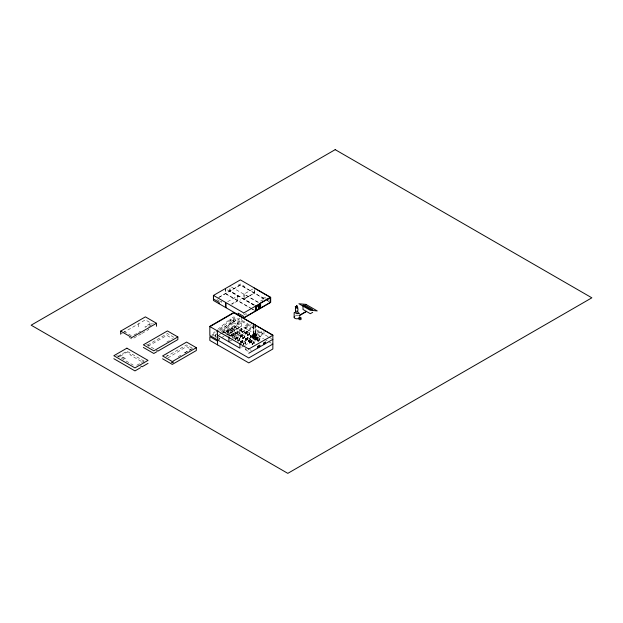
<?xml version="1.0" encoding="UTF-8"?>
<svg xmlns="http://www.w3.org/2000/svg" width="623" height="623" viewBox="0 0 623 623"><rect width="100%" height="100%" fill="white"/><g stroke="black" fill="none" stroke-linecap="round" stroke-linejoin="round"><path stroke-width="0.47" stroke-dasharray="3.12 2.34" d="M225.168 333.811L225.168 332.682L224.521 332.674L224.841 332.075L227.862 333.819L227.543 335.182M230.44 329.637L230.44 330.766L229.832 330.735L229.832 329.193L232.044 327.916L235.027 329.684L235.027 331.226L234.373 331.234L234.373 330.104M253.265 325.603L253.172 336.365L254.246 335.984M253.46 325.697L253.366 336.475L252.51 335.984L252.51 339.395L253.374 339.893L254.246 339.395L254.293 335.906M253.53 336.381L253.639 323.96M256.481 335.376L255.259 335.859M229.832 329.606L232.044 327.916M256.886 334.761L256.676 335.244M233.259 331.584L233.384 329.777L223.361 332.682M239.177 321.219L238.796 321.273M253.53 334.956L254.675 334.037A1.472 0.911 -4 0 1 256.45 334.107A1.472 0.911 -4 0 1 256.692 335.197L256.45 335.439M298.222 315.752L298.16 315.838A2.663 1.534 0 0 0 294.936 316.157M268.022 336.576L233.905 316.881L230.012 319.124L230.012 320.588L237.737 325.05L241.631 322.8L233.905 318.345L230.012 320.588L212.03 335.376L212.03 334.208L214.912 331.794M217.785 329.38L230.012 319.124L233.874 321.359L221.671 331.592M216.827 333.741L215.394 334.948L215.496 336.443L216.095 336.552M220.425 330.727L233.975 319.474L238.041 321.826L238.041 323.415L233.672 321.242L221.453 331.498M218.143 335.758L215.893 337.604L215.589 335.065L216.22 334.746M218.891 335.143L221.889 332.674M222.637 332.059L233.874 322.823M233.57 319.981L233.874 321.359L233.874 319.763M234.248 327.059L237.589 328.617L237.589 329.746L236.95 329.746L237.27 328.438M235.79 326.148L234.567 326.88L236.117 325.961L236.436 327.301L235.79 327.301L235.79 326.156L236.436 326.148M120.683 334.115L122.326 333.165M123.152 332.69L145.385 319.856L152.534 323.983M133.968 335.026L140.572 331.218M148.819 326.452L153.772 323.594M141.289 333.788L132.115 339.091L127.224 336.264M142.122 333.313L148.796 329.458L148.796 328.703M218.471 297.553L240.369 284.906L264.791 299.009M219.164 297.28L240.338 285.054L264.495 299.001L264.495 297.311L266.161 298.269M117.918 356.356L126.89 351.17L143.96 361.021M118.136 356.979L120.418 355.663L125.791 358.762L125.791 359.409L120.418 356.309L120.418 355.663M120.418 356.309L126.469 352.19L130.596 354.573L130.596 355.203L144.217 363.061M147.511 345.056L167.416 333.562L173.84 337.269M148.157 346.178L166.839 335.392L172.478 338.647M227.683 301.688L237.784 295.855L237.784 300.87L231.896 304.273M252.782 289.041L244.123 294.033L244.123 299.056L254.355 293.145L254.355 288.13M231.476 304.032L237.363 300.629L237.363 295.606M166.816 342.074L169.3 340.641M240.579 299.749L239.98 300.161M136.803 365.273L144.193 361.013M264.495 297.311L260.889 299.39L260.889 301.088L263.778 299.422M167.906 357.945L186.612 346.481L191.082 349.729M219.226 330.034L239.972 318.049M238.041 321.826L237.737 325.05M184.408 352.898L191.082 349.044M178.186 356.738L181.511 354.814M184.844 352.898L193.169 348.093M242.23 320.518L249.223 324.715M215.496 336.443L212.03 334.208M222.606 332.324L241.631 321.336M221.453 333.71L233.905 326.522L253.374 337.759L255.298 336.638L252.307 334.909L250.376 336.023M171.107 361.745L172.361 362.469L174.806 361.052M229.178 333.103L226.803 331.732L226.803 332.861L226.141 332.861L226.149 331.319L228.088 330.198L231.11 331.942L231.11 333.484L230.51 333.469L230.79 332.176M226.141 331.732L228.088 330.611L231.11 332.355L230.51 332.339M171.107 362.228L172.361 362.944L174.806 361.535M234.575 327.246L234.894 328.196L234.248 328.189L234.248 326.639L236.179 325.525L239.193 327.27L239.131 328.858L238.484 328.858L238.484 327.729L239.131 327.729L238.484 327.729M227.543 334.053L224.841 332.487M217.84 339.784L219.763 338.671L219.763 339.839L221.624 339.34M221.445 337.697L223.969 336.241M224.81 335.758L241.631 326.047L263.622 338.741M226.149 331.319L229.171 333.476L229.171 333.064M234.692 330.291L232.005 328.352M228.548 335.89L230.004 335.049L232.706 336.615L232.8 337.456L232.387 336.802M235.346 332.791L235.626 333.757L234.996 333.718L234.996 332.168L237.161 330.914L240.276 332.713L240.276 334.263L239.544 334.216L239.871 332.9L240.276 333.134L238.111 334.387L233.064 331.467L228.026 334.372L233.119 337.269L233.119 338.398L232.706 338.164M239.396 329.629L241.335 328.508L244.45 330.307L244.45 331.857L243.655 331.841L244.045 330.486L244.45 330.72L242.511 331.841L239.396 329.629L239.396 331.171L240.073 331.187L240.073 330.058L242.106 331.607L242.106 332.737L242.838 332.783L242.838 331.654M228.548 336.311L230.004 335.47M236.833 331.522L237.511 331.537L237.511 332.666L236.833 332.651L236.833 331.522L237.511 331.537M240.945 329.154L241.685 329.131L240.945 329.154L240.945 330.283L241.685 330.26M230.354 335.672L229.685 335.657M244.746 327.947L246.872 326.725L250.298 328.703L250.298 327.028L246.872 325.05L244.746 326.273L244.746 327.947L248.18 329.925L250.298 328.703M230.611 336.49L251.264 324.56M231.888 336.607L241.631 330.977L241.631 317.255M231.663 334.496L231.99 335.859L231.304 335.844L231.304 334.294L233.251 333.173L236.366 334.972L236.366 336.521L235.673 336.451L235.673 335.322L236.366 335.392L233.251 333.593L231.304 334.715L234.349 336.085M237.986 333.99L237.698 335.283L238.391 335.353L238.391 334.224L234.996 332.168M234.014 336.28L234.014 337.409L234.754 337.448L234.419 336.093M235.79 338.538L235.447 339.87L235.105 338.125L237.036 337.004L240.019 338.733L239.676 340.477L239.333 339.153L239.676 338.951L239.676 340.477M245.602 332.76L245.26 334.092L244.909 332.339L246.84 331.226L249.831 332.955L249.488 334.699L249.145 333.375M229.677 341.272L232.994 339.356M233.827 338.873L252.915 327.854L252.915 325.401M240.727 335.992L240.385 337.316L240.042 335.571L241.973 334.458L244.964 336.186L244.621 337.931L244.271 336.599M244.909 332.76L246.84 331.646L249.831 333.375L247.899 334.489M244.909 333.889L245.602 333.889M246.498 331.849L246.498 332.978L247.191 332.978L247.191 331.849M235.105 339.667L235.79 339.667M236.685 337.627L236.685 338.756L237.379 338.756L237.379 337.627M236.685 338.756L237.379 338.756M240.042 337.121L240.727 337.121M241.631 335.073L241.631 336.202L242.316 336.202L242.316 335.073M246.498 332.978L247.191 332.978M241.631 336.202L242.316 336.202M235.105 338.125L238.087 339.846L240.019 338.733M244.909 332.339L247.899 334.068L249.831 332.955M240.042 335.571L243.032 337.3L244.964 336.186M247.557 334.286L247.557 335.415L248.242 335.415L248.242 334.286M249.145 334.504L249.831 334.504M239.333 340.283L240.019 340.283M242.69 337.518L242.69 338.647L243.375 338.647L243.375 337.518M244.271 337.728L244.964 337.728M247.557 335.415L248.242 335.415M242.69 338.647L243.375 338.647M246.256 338.912L245.914 340.244L245.571 338.499L247.502 337.386L250.493 339.107L250.493 340.656L249.8 340.656L249.8 339.527M251.069 336.023L250.719 337.355L250.376 335.61L252.307 334.489L255.298 336.218L254.955 337.962L254.612 336.638M240.657 342.954L240.657 341.404L242.588 340.29L245.579 342.019L245.228 343.764L244.886 342.432M255.048 333.694L253.857 334.38L255.064 335.976L255.064 340.867L256.006 341.412L256.801 340.952L256.762 337.518M253.374 335.003L254.573 334.31A2.617 1.511 60 0 1 255.414 333.585L256.442 334.38M250.376 337.152L251.069 337.152M251.965 335.112L251.965 336.241L252.65 336.241L252.65 335.112M252.51 335.984L253.374 335.478M256.637 333.617L258.615 332.48L262.143 334.512L262.143 333.032L258.615 330.992L256.637 332.129L256.637 333.617L260.173 335.657L262.143 334.512M242.246 340.906L242.246 342.035L242.931 342.035L242.931 340.906M245.571 340.041L246.256 340.041M247.16 338.001L247.16 339.13L247.845 339.13L247.845 338.001M247.16 339.13L247.845 339.13M251.965 336.241L252.65 336.241M242.246 342.035L242.931 342.035M252.51 337.261L253.374 336.755L254.246 337.261M253.974 336.513L254.293 336.288L253.974 336.622M255.064 335.976L256.255 335.283A1.191 0.74 -4 0 0 256.255 334.24A1.191 0.74 -4 0 0 254.573 334.31L256.255 335.283L256.255 338.04L255.064 338.733L259.37 341.225M245.571 338.499L248.561 340.22L250.493 339.107M250.376 335.61L253.366 337.331L255.298 336.218M240.657 341.404L243.648 343.133L245.579 342.019M253.553 337.861L254.752 337.175L254.752 334.559L253.553 335.252L253.553 337.861L254.877 338.624L257.104 337.323L260.095 339.052L258.163 340.166L255.173 338.437M253.024 337.549L253.024 338.678L253.709 338.678L253.709 337.549M256.801 337.541L255.858 336.996L255.064 337.456L254.963 324.918M244.886 343.561L245.579 343.561M248.219 340.438L248.219 341.568L248.904 341.568L248.904 340.438M255.858 336.996L255.858 338.273L256.801 338.819L256.006 339.278L256.006 338.001L255.072 337.464L255.469 337.464L255.36 325.027M253.024 338.678L253.709 338.678M243.99 343.351L243.648 344.675L243.648 343.133M248.219 341.568L248.904 341.568M250.119 341.786L249.776 343.109L249.426 341.365L251.357 340.251L254.348 341.98L254.005 343.725L253.662 342.393M255.858 338.437L255.516 339.769L255.173 338.016L257.104 336.903L260.095 338.632L259.752 340.376L259.402 339.052M254.869 338.538L255.695 338.055L254.542 337.37M241.599 347.198L244.084 345.757M244.917 345.274L264.004 334.255L264.004 330.151M255.173 339.566L255.858 339.566M249.426 342.915L250.119 342.915M251.014 340.867L251.014 341.996L251.708 341.996L251.708 340.867M251.014 341.996L251.708 341.996M257.447 338.647L256.762 338.647L257.447 338.647L257.447 337.518M249.426 341.365L252.416 343.094L254.348 341.98M255.173 338.016L258.163 339.745L260.095 338.632M252.074 343.312L252.074 344.441L252.759 344.441L252.759 343.312M253.662 343.522L254.348 343.522M257.821 339.963L257.821 341.093L258.506 341.093L258.506 339.963M259.402 340.181L260.095 340.181M257.821 341.093L258.506 341.093M252.074 344.441L252.759 344.441M245.462 348.086L245.462 349.721L247.705 348.421M239.933 343.904L262.345 331.101M254.558 334.372L256.567 334.582M228.797 336.054L236.927 333.694M266.994 298.752L269.494 300.193M265.632 299.492L269.004 301.439M266.994 300.45L270.327 302.373M258.553 302.365L243.936 293.931L243.936 298.947L254.168 293.044L254.168 288.021M231.499 287.071L258.21 302.498M254.55 305.075L230.113 290.964L230.113 285.941M254.036 305.106L229.825 291.128L229.825 286.105M253.763 305.075L225.37 288.683L225.37 293.698L249.605 307.692M251.521 308.51L225.619 293.558L225.619 288.535M252.354 308.992L255.695 310.924M250.438 308.175L253.779 310.106M245.563 313.494L247.152 314.413M243.172 313.618L245.563 314.997M216.851 299.531L219.21 300.893M219.997 301.345L221.57 302.256L221.57 300.854M268.832 337.043L272.049 338.896M264.464 339.224L267.82 341.163M268.661 341.645L272.01 343.584M243.655 330.712L244.06 330.953M236.95 328.617L237.27 328.383M239.544 333.087L239.948 333.321M249.8 340.656L250.15 340.851L250.15 339.325M229.832 329.193L233.134 331.187L233.134 332.316L232.535 332.3L232.535 331.171L230.16 329.793M231.639 334.52L234.754 336.319M249.885 349.682L251.342 350.523M245.462 349.721L249.091 351.816M215.589 335.065L215.893 336.669M217.559 337.401L219.763 338.671M192.273 348.202L186.596 344.932L165.975 356.831L165.975 354.565M166.621 354.939L167.906 355.678M123.961 331.389L131.297 335.626M146.537 344.48L154.597 349.129M116.618 355.515L133.19 365.086M255.157 325.035L255.274 337.573M259.752 338.85L259.752 340.376M258.163 339.745L258.163 341.295M257.104 336.903L257.104 338.85M255.516 338.242L255.516 339.769M254.955 336.436L254.955 337.962M254.005 342.198L254.005 343.725M253.366 337.331L253.366 338.881M252.416 343.094L252.416 344.636M252.307 334.489L252.307 336.436M251.357 340.251L251.357 342.198M250.719 335.828L250.719 337.355M249.776 341.583L249.776 343.109M249.488 333.173L249.488 334.699M248.561 340.22L248.561 341.77M247.899 334.068L247.899 335.618M247.502 337.386L247.502 339.325M246.84 331.226L246.84 333.173M245.914 338.717L245.914 340.244M245.26 332.565L245.26 334.092M245.228 342.237L245.228 343.764M244.629 287.538L244.629 286.448L240.338 283.971L238.002 285.318L238.002 286.409M244.621 336.404L244.621 337.931M243.297 343.351L243.297 344.48M243.032 337.3L243.032 338.842M242.588 340.29L242.588 342.237M241.973 334.458L241.973 336.404M241.342 341.825L241.342 342.954M241 341.622L241 343.148M240.385 335.789L240.385 337.316M238.438 340.065L238.438 341.194M238.111 333.967L238.111 334.387M238.087 339.846L238.087 341.396M237.745 340.065L237.745 341.194M237.036 337.004L237.036 338.951M235.447 338.344L235.447 339.87M232.332 328.547L232.332 329.676L231.67 329.676L231.67 328.547M229.498 333.289L229.498 334.419L228.851 334.426L228.851 333.297M172.361 362.469L172.361 362.944M138.618 323.796L138.618 327.168M255.414 333.585A2.313 1.339 60 0 1 256.255 335.283M150.057 323.687L145.081 326.561L145.081 327.316L150.057 324.435L150.057 323.687M228.415 330.805L227.808 330.774L227.8 331.903L228.415 331.934L228.415 330.805M233.602 333.796L232.963 333.757L232.963 334.886L233.602 334.925L233.602 333.796M237.036 337.425L235.105 338.538L238.087 340.267L240.019 339.153L237.036 337.425M241.973 334.878L240.042 335.992L243.032 337.713L244.964 336.599L241.973 334.878M247.502 337.798L245.571 338.912L248.561 340.641L250.493 339.527L247.502 337.798M242.588 340.711L240.657 341.825L243.648 343.546L245.579 342.432L242.588 340.711M251.357 340.672L249.426 341.786L252.416 343.507L254.348 342.393L251.357 340.672"/><path stroke-width="0.93" d="M254.963 324.918L272.851 335.275L272.851 349.005L248.779 362.898L209.834 340.415L209.834 336.646L217.559 341.108M295.645 311.492C294.251 305.636 299.11 305.582 297.724 311.461M297.358 307.412L296.026 307.412M298.705 313.657L299.071 313.494L297.942 313.221L297.023 313.797L294.547 312.364M297.942 313.221L299.071 313.494M296.221 307.684L296.688 306.851L297.584 307.209L297.732 308.011L296.688 306.851L296.05 307.31L296.221 307.684L297.163 307.139L296.688 306.851L297.163 307.139M256.357 310.495L270.327 302.373L270.327 297.35L259.877 303.456L259.877 308.478M120.683 334.115L120.683 331.125L145.385 316.866L156.505 323.282L156.505 326.273M156.505 323.282L131.803 337.549L120.683 331.125M213.424 295.45L240.369 279.891L270.686 297.389L270.686 302.412L243.741 317.971L213.424 300.465L213.424 295.45L213.58 299.102L219.086 302.287L219.086 303.689M177.851 336.95L153.795 350.835L143.368 344.815L167.416 330.93L177.851 336.95L177.851 339.59L157.868 351.123L156.786 350.5M156.762 351.761L153.795 353.475L143.368 347.447M140.494 367.71L134.965 370.911L113.838 358.708M148.025 363.373L142.099 366.791L140.728 365.997M270.686 297.389L243.741 312.948L226.001 302.661L226.001 307.676M258.49 305.27L256.536 306.399L256.536 310.604M196.323 347.696L172.306 361.566L162.587 355.951L186.596 342.082L196.323 347.696L196.323 350.547L172.306 364.408L162.587 358.793M228.96 337.44L228.851 341.754M253.475 324.061L255.36 325.027L253.639 323.96M255.134 324.933L273.014 335.213L248.616 349.106M298.308 313.058L298.838 312.754M298.954 315.448L306.578 311.329L299.499 315.697M312.707 312.325L310.34 313.696L303.019 309.475L303.019 305.208L305.395 305.426L312.707 309.647L310.34 309.429L303.019 305.208M257.922 346.676L259.853 345.563M263.599 343.46L265.53 342.346M248.779 353.257L272.851 339.364M272.851 344.067L248.779 357.968L209.834 335.478L209.834 326.686L233.905 312.793L241.631 317.091M254.168 288.021L270.327 297.35M213.58 295.489L225.581 302.412L225.581 307.435M242.44 317.714L253.281 323.976M217.559 335.236L239.933 348.156L239.933 343.904M253.475 323.937L233.742 312.536L209.671 326.436L248.779 349.012M294.157 312.684L294.157 317.239M265.18 342.541L265.18 343.67L265.53 341.926L263.599 343.039L263.599 344.589L263.942 343.257M260.157 303.292L260.157 308.315M259.511 345.765L259.511 346.894L259.853 345.142L257.922 346.263L257.922 347.805L258.265 346.481M258.592 309.397L258.592 305.068L256.396 306.329L256.396 310.659M258.49 309.475L258.452 304.982L256.271 306.259L256.271 310.589L243.733 317.917L243.71 316.398L238.142 313.182L238.142 314.693M258.335 305.177L258.335 309.382M255.695 310.924L255.695 305.901L255.446 311.064M217.559 330.992L217.559 344.877M299.39 317.637A2.663 1.534 0 0 1 296.135 318.727A2.663 1.534 0 0 1 294.251 316.842M299.39 316.842A2.663 1.534 0 0 1 299.484 317.239M300.598 318.446A1.176 0.678 0 0 1 300.909 319.467A1.176 0.678 0 0 1 299.102 319.467A1.176 0.678 0 0 1 299.414 318.446M297.506 311.173A1.051 0.607 0 0 1 297.272 312.053A1.051 0.607 0 0 1 295.769 311.843A1.051 0.607 0 0 1 296.268 311.002M296.057 306.968L295.995 308.268L295.925 307.053L296.898 305.543L295.925 307.053L295.209 306.438L295.987 306.929M335.197 149.645L31.15 325.183L287.803 473.355L591.85 297.817L335.197 149.645M126.89 348.179L113.838 355.717L134.965 367.92L148.025 360.382L126.89 348.179M260.64 304.717L258.989 305.667L258.989 307.567L260.64 306.617L260.64 304.717M305.916 304.382L298.908 303.736L310.231 310.27L317.239 310.924L305.916 304.382M299.492 318.353A1.028 0.592 0 0 0 301.026 317.847A1.028 0.592 0 0 0 299.492 317.333A1.028 0.592 0 0 0 299.492 318.353"/></g></svg>
